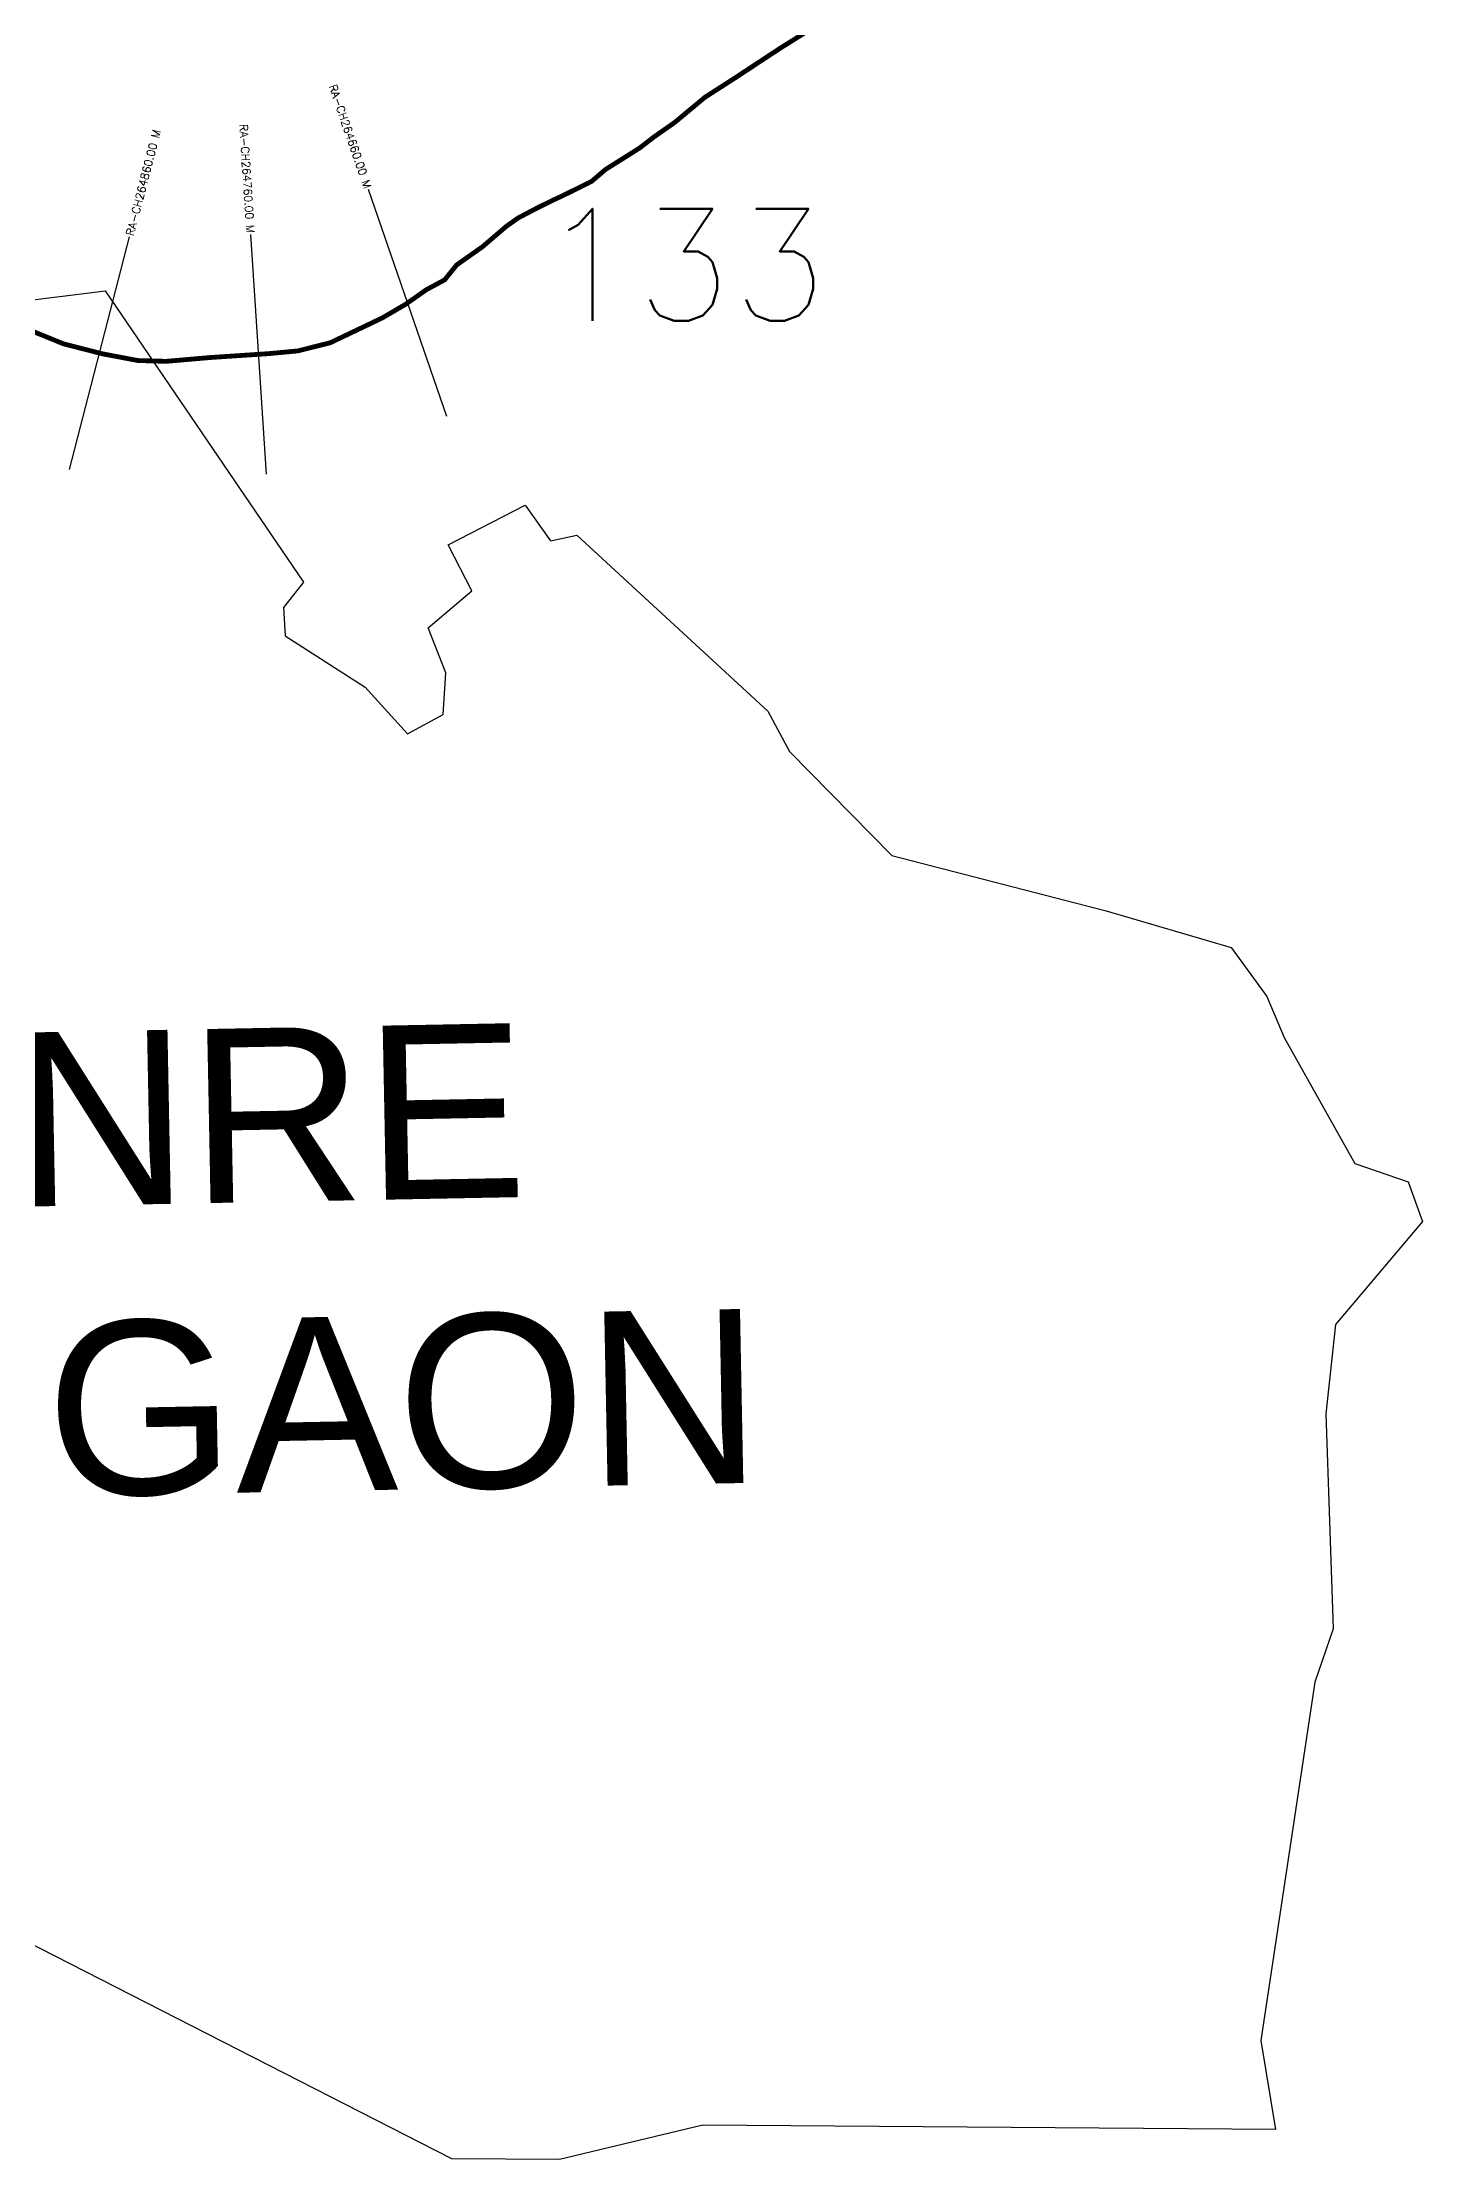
# Model space of a CAD drawing. Header units: metres. Extents: x 279200 to 280953, y 2031321 to 2033660.
# Drawn here: x 280043 to 280905, y 2031410 to 2032733 of the extents above; entities that cross this region are included whole.
import ezdxf
from ezdxf.enums import TextEntityAlignment as Align

# ---------------------------------------------------------------- set-up
doc = ezdxf.new("R2010")
doc.units = ezdxf.units.M
for name, color, linetype in [('CS', 134, 'Continuous'), ('CSMark', 6, 'Continuous'), ('NATURALLY PROTECTED', 3, 'Continuous'), ('VILLAGE NAME', 250, 'Continuous')]:
    doc.layers.add(name, color=color, linetype=linetype)
doc.styles.get("Standard").update_dxf_attribs({"font": 'simplex.shx'})

msp = doc.modelspace()

# ---------------------------------------------------------------- linework, layer by layer
at = {"color": 6, "flags": 128}
for points in [[(280081.9, 2032577.7), (280205.8, 2032395.7), (280193.4, 2032379.9), (280194.4, 2032362.2), (280244.5, 2032330.1), (280270.8, 2032301), (280293.2, 2032313.1), (280294.8, 2032339.1), (280283.9, 2032367.1), (280311.1, 2032390.3), (280296.3, 2032419.1), (280344.5, 2032443.8), (280360.3, 2032421.5), (280376.7, 2032425), (280496, 2032315.1), (280509.6, 2032290), (280573.6, 2032225), (280707.5, 2032190.4), (280785.6, 2032167.4), (280808, 2032136.8), (280818.7, 2032111.2), (280862.9, 2032032.5), (280896.3, 2032021.1), (280905.3, 2031996.2), (280850.9, 2031932), (280844.8, 2031876.1), (280847.1, 2031809), (280849.4, 2031741.8), (280837.9, 2031708.4), (280804.1, 2031484.6), (280813.3, 2031428.9), (280455.4, 2031431.7), (280365.8, 2031410.1), (280298.6, 2031410.6), (279964.4, 2031581.1)], [(280026.7, 2032570.9), (280081.9, 2032577.7)]]:
    msp.add_lwpolyline(points, dxfattribs=at)
at = {"layer": 'CS'}
for p, q in [((280295.4, 2032499.3), (280246.6, 2032641.1)), ((280059.7, 2032466.2), (280097.1, 2032611.5)), ((280182.7, 2032463.2), (280172.9, 2032612.9))]:
    msp.add_line(p, q, dxfattribs=at)
at = {"layer": 'NATURALLY PROTECTED', "const_width": 3, "flags": 128}
msp.add_lwpolyline([(280550.1, 2032758.2), (280503.9, 2032729.4), (280476.1, 2032711.1), (280456.8, 2032698.7), (280437.8, 2032682.9), (280424.5, 2032673.6), (280416, 2032667), (280394.7, 2032653.6), (280385.9, 2032646.1), (280367.5, 2032637), (280361.2, 2032634.1), (280351.7, 2032629.4), (280340.1, 2032623.3), (280332.6, 2032618), (280317.9, 2032605.4), (280301.6, 2032593.9), (280294.1, 2032584.6), (280282.6, 2032578.4), (280269.8, 2032569.4), (280255.1, 2032560.8), (280222.6, 2032545.3), (280202.3, 2032540.2), (280184.1, 2032538.5), (280147.9, 2032536.1), (280120.1, 2032533.7), (280102.4, 2032534.2), (280080.2, 2032538.4), (280056, 2032544.6), (280024.5, 2032557.4)], dxfattribs=at)

# ---------------------------------------------------------------- texts
at = {"insert": (280353.5, 2032629), "char_height": 70, "attachment_point": 1}
msp.add_mtext_dynamic_manual_height_columns('133', width=95.172, gutter_width=1, heights=[0], dxfattribs=at)
at = {"layer": 'CSMark'}
for s, rotation, p in [('RA-CH264660.00 M', 288.9987, (280246.2, 2032642)), ('RA-CH264760.00 M', 273.7275, (280172.8, 2032613.9))]:
    msp.add_text(s, height=5, rotation=rotation, dxfattribs=at).set_placement(p, align=Align.MIDDLE_RIGHT)
msp.add_text('RA-CH264860.00 M', height=5, rotation=75.5859, dxfattribs=at).set_placement((280097.3, 2032612.4), align=Align.MIDDLE_LEFT)
at = {"layer": 'VILLAGE NAME', "insert": (279610, 2032106.2), "char_height": 108.748, "attachment_point": 1, "rotation": 1.1028}
msp.add_mtext_dynamic_manual_height_columns('{\\fArial|b0|i0|c0|p34;SARANRE NANDGAON}', width=726.929, gutter_width=543.7, heights=[0], dxfattribs=at)

doc.saveas('drawing.dxf')
